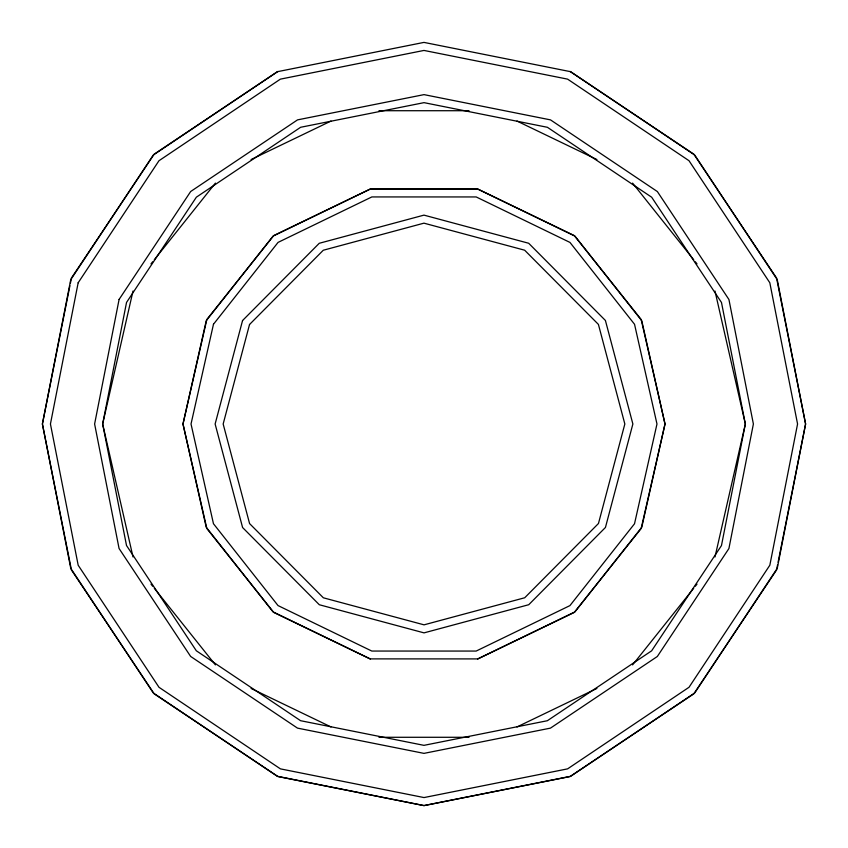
<?xml version="1.0" encoding="UTF-8"?>
<svg xmlns="http://www.w3.org/2000/svg" width="848" height="848" viewBox="0 0 848 848"><rect width="100%" height="100%" fill="white"/><g stroke="black" fill="none" stroke-linecap="round" stroke-linejoin="round"><path stroke-width="1.27" d="M69.907 285.744L42.4 424L70.755 568.351L153.308 692.964L277.338 776.291L423.989 805.6L570.057 776.545L693.812 693.844L776.556 570.004L777.584 564.842M70.416 283.158L71.444 277.996L154.188 154.156L277.943 71.455M778.093 562.256L805.6 424L777.245 279.649L694.724 155.067L570.619 71.688L423.968 42.4L277.328 71.709L153.265 155.078L70.734 279.702L42.4 424L71.444 570.004L154.188 693.844L277.943 776.545L424 805.589L570.64 776.302L694.724 692.943L777.266 568.298L805.6 424L776.556 277.996L693.812 154.156L570.057 71.455M133.009 291.044L102.65 424L126.511 545.508L196.323 650.776L300.595 720.705L423.968 745.35L547.352 720.726L651.635 650.819L721.468 545.571L745.35 424L721.489 302.492L651.677 197.224L547.405 127.295L424.032 102.65L300.648 127.274L196.365 197.181L126.532 302.429L102.65 424L133.009 556.956M714.991 556.956L745.35 424L714.991 291.044M150.997 263.876L152.651 261.799M154.294 259.732L215.413 183.104M632.587 664.896L693.706 588.268M695.349 586.201L697.003 584.124M251.093 159.541L330.996 121.063M477.604 658.97L574.255 612.426L641.152 528.548L665.012 424L641.788 320.788L574.997 236.157L477.986 189.115L370.088 189.093L273.056 236.115L206.234 320.724L182.988 424L206.212 527.212L273.003 611.843L370.014 658.885L477.912 658.907L574.944 611.885L641.766 527.276L665.012 424L641.152 319.452L574.255 235.574L477.604 189.03L370.396 189.03L273.745 235.574L206.848 319.452L182.988 424L206.848 528.548L273.745 612.426L370.396 658.97M517.004 726.937L596.907 688.459M378.961 110.717L469.039 110.717M378.961 737.283L469.039 737.283M517.004 121.063L596.907 159.541M251.093 688.459L330.996 726.937M632.587 183.104L693.706 259.732M695.349 261.799L697.003 263.876M150.997 584.124L152.651 586.201M154.294 588.268L215.413 664.896M78.164 282.787L50.435 424L78.186 565.245L159 687.293L280.423 768.871L424.021 797.565L567.609 768.86L689.032 687.262L769.836 565.213L797.565 424L769.814 282.755L689 160.707L567.577 79.129L423.979 50.435L280.391 79.14L158.968 160.738L78.164 282.787M119.091 299.45L94.616 424L119.07 548.497L190.63 656.437L297.478 728.114L423.979 753.374L550.469 728.125L657.338 656.479L728.909 548.55L753.384 424L728.93 299.503L657.37 191.563L550.522 119.886L424.021 94.626L297.531 119.875L190.662 191.521L119.091 299.45M213.484 324.233L191.023 424L213.463 523.725L278.038 605.578L371.795 651.052L476.163 651.063L569.93 605.61L634.516 523.767L656.977 424L634.537 324.275L569.962 242.422L476.205 196.948L371.837 196.937L278.07 242.39L213.484 324.233M242.56 320.533L215.127 424L242.592 527.53L319.314 604.741L424.032 632.873L528.739 604.719L605.44 527.467L632.873 424L605.408 320.47L528.686 243.259L423.968 215.127L319.261 243.281L242.56 320.533M249.535 324.498L223.162 424L249.588 523.587L323.353 597.798L424.042 624.838L524.711 597.766L598.465 523.502L624.838 424L598.412 324.413L524.647 250.202L423.958 223.162L323.289 250.234L249.535 324.498"/></g></svg>
